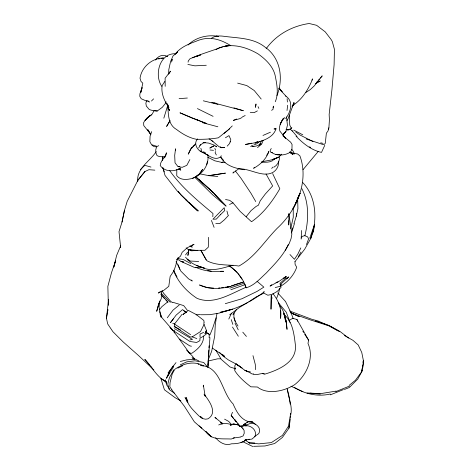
<?xml version="1.0" encoding="UTF-8"?>
<svg xmlns="http://www.w3.org/2000/svg" width="470" height="470" viewBox="0 0 470 470"><rect width="100%" height="100%" fill="white"/><g stroke="black" fill="none" stroke-linecap="round" stroke-linejoin="round"><path stroke-width="0.7" d="M200.032 337.078L200.038 334.005L203.633 332.39M209.92 337.56L207.963 367.329M280.643 310.353L280.531 318.378C282.059 309.272 278.634 300.553 272.888 293.586M209.168 337.801L209.221 334.24L206.201 332.272M207.893 154.742C209.297 165.258 202.171 174.799 192.524 178.3C187.254 179.851 180.486 180.527 176.738 175.662L176.849 169.359M271.272 295.189L271.008 309.101L271.272 295.189L272.007 298.28L271.29 297.063M288.944 213.809L288.739 225.013L288.621 220.806M362.599 368.028L362.646 365.83M208.562 237.332L208.298 247.161L204.926 250.293L195.92 250.322L188.288 249.57L186.155 247.872M108.488 302.081L108.564 299.408L106.473 318.272L107.671 323.906L112.882 331.685L123.328 342.095L138.38 355.408L153.86 369.937M234.025 312.873L233.895 316.868L235.282 321.586L238.02 326.08M168.642 74.237L168.795 69.654L170.011 64.09L170.716 61.047L171.985 59.714M212.816 216.676L212.963 213.486C197.447 200.461 181.473 187.324 169.717 170.651M203.539 336.027C204.068 343.693 197.541 349.533 191.66 353.358L188.505 352.659M301.587 230.494L301.129 239.089L301.998 236.428L304.824 235.664L307.65 236.898L308.608 238.936L306.475 244.553M207.957 365.031L208.322 358.604M208.445 356.46L208.809 350.032M208.933 347.888L209.056 345.744M162.485 156.786L162.256 160.293L162.937 157.52M306.14 138.956L322.825 144.484L324.265 144.378L325.264 143.332L326.38 133.18L328.001 130.989L328.888 127.793L329.429 119.832L329.147 114.492L331.955 89.476L334.117 64.637L334.429 49.297L332.313 41.577L331.097 39.492L325.211 31.848L316.627 25.309L309.166 23.5C291.999 26.038 276.342 34.58 266.137 48.768M279.568 156.093C279.879 160.47 277.835 165.058 273.892 167.191M207.957 366.389L208.51 359.133L211.641 351.331L214.725 336.015L215.254 325.17L216.312 317.808M362.905 367.311L363.422 360.754L361.759 352.447L358.199 344.951L352.952 340.333L344.428 335.498M161.386 291.359L161.304 298.55L158.748 304.061L156.698 311.305L158.948 302.944M203.263 386.452L203.375 385.136L205.179 396.316M221.2 155.682L221.135 156.404C214.537 162.232 207.135 153.531 200.808 151.64C196.542 148.884 193.505 143.062 197.641 138.897M188.335 253.124L188.593 250.445L187.883 255.498L188.27 253.794M230.523 142.016L230.77 139.537L228.966 135.613L225.424 137.769M159.812 300.9L159.019 307.304L161.157 317.256L160.023 313.848M174.223 327.155L174.629 323.859L182.002 314.377M287.023 110.503L287.669 105.268M293.956 223.838L296.235 216.3L296.635 213.433M253.542 446.33L265.004 445.977L274.668 443.521L282.417 437.429L288.95 428.205L289.591 423.87M288.95 428.205L290.366 418.77M188.094 62.169L188.276 60.965L189.851 58.879C200.614 53.956 212.182 50.907 223.174 46.565C235.235 43.786 247.849 47.846 258.247 54.009C265.591 59.273 272.723 65.994 275.05 75.035C276.789 83.625 278.886 93.483 275.285 101.737M349.139 385.365L355.414 380.254L361.647 371.852L362.2 368.38M363.087 362.834L363.422 360.754L363.527 362.223L362.587 367.035M107.201 313.878L107.894 309.607L106.473 318.272M276.06 128.792L274.116 128.968L276.06 128.792C272.271 140.471 255.786 142.763 245.469 144.449L251.732 143.191M288.874 320.611L292.716 318.319L296.97 319.506L308.573 340.098L308.003 343.494C314.583 357.964 306.575 375.454 294.672 384.66C284.65 391.152 267.477 395.111 257.413 387.01L250.874 386.822C244.899 382.169 238.713 376.999 234.712 370.554L235.1 368.045L234.971 369.138L234.806 365.795L236.281 363.557M290.683 413.295L288.486 426.184L282.411 435.402L271.343 442.611L258.653 443.862L249.817 442.781M215.401 151.552L215.178 152.826L216.359 154.971M290.237 417.613L290.478 416.267M290.719 414.922C292.71 406.527 288.568 398.078 287.476 389.824M361.647 371.852L362.317 368.41M120.655 246.427L120.655 247.578L119.01 231.645L122.012 222.069L124.48 210.307L127.182 201.348L137.922 180.204L144.919 171.532L148.919 169.694L154.836 170.146M122.012 222.069L124.48 210.307M217.011 313.496L216.165 317.467L212.781 327.878L209.937 334.922L206.26 332.513M206.741 164.6L207.44 161.316M312.714 232.867C317.086 215.742 315.317 195.426 302.469 182.29M296.235 216.3L297.927 208.674L297.663 198.469M290.701 228.643L293.262 217.246L293.239 207.487M273.088 107.518L273.411 106.114L273.005 109.422L271.584 110.315M279.738 288.169L278.728 292.64L276.73 298.103M113.816 266.96L116.66 255.375L120.655 245.851M165.575 156.234L166.445 152.809C165.528 157.667 160.417 160.482 160.205 165.534C164.717 172.079 174.346 171.991 180.55 168.066L178.242 169.212L180.833 170.081L179.687 169.388M294.931 261.72L304.695 249.194L310.805 238.384L312.462 232.192M312.832 230.811L314.489 224.619L313.637 230.365L310.805 238.384M146.599 100.621L145.859 103.341L146.346 106.073L149.29 109.563L153.12 110.691L157.256 111.008L162.279 107.325L165.693 103.118L166.069 101.773M156.592 146.793L155.723 149.936L155.917 152.885L157.056 155.658L159.424 156.592L165.381 156.921M328.501 129.185L328.888 127.793M113.869 266.954L115.602 260.791L111.484 272.747L107.865 286.336L108.335 305.306M167.896 104.881L163.824 118.17M304.883 235.717C308.631 220.342 309.331 203.193 301.899 188.752M142.163 87.79L140.753 92.567L142.815 83.196L141.018 81.445L140.019 78.214C141.676 66.852 152.139 57.998 163.584 57.998L161.04 58.48M230.177 141.529L229.589 143.514L227.21 146.117M292.093 230.012L292.716 227.95M291.547 232.956L294.338 223.849M142.075 87.679L139.89 93.871L139.778 96.297L141.212 98.753L145.953 100.821L148.15 101.215L149.354 102.049L147.674 100.627M156.234 151.628C149.918 161.292 136.382 168.401 137.757 181.449M298.967 195.179C294.878 207.952 287 219.226 277.2 228.291C264.569 241.051 255.087 257.149 238.913 266.049C228.097 264.334 216.459 266.049 206.489 260.509L200.954 250.534M309.748 238.208L314.036 225.97M276.977 95.569C283.627 78.666 280.731 57.828 264.88 47.006C253.4 37.858 238.161 38.223 224.337 36.337C219.972 35.767 215.237 35.444 211.494 38.24M298.985 195.044L297.116 200.179L293.01 208.939C302.157 193.076 306.458 173.501 299.913 155.893L297.669 154.001L290.413 152.656M261.349 140.8L259.651 145.418L260.386 143.708M171.515 62.028L172.525 59.32M261.696 144.067L263.147 140.289M178.148 257.701L176.309 262.254L176.097 264.257L173.971 270.779L170.134 276.501L168.795 286.306L163.842 290.313L158.337 293.051L160.317 291.553M308.573 340.098L304.683 334.24M171.139 60.377L172.913 56.13L177.607 51.859L175.134 54.179C180.292 47.323 188.353 44.098 196.131 41.242C208.568 35.732 219.684 38.793 230.817 45.678M324.776 145.306L321.504 152.397C311.475 150.259 303.056 143.462 296.094 136.218M292.093 106.831L294.003 102.472L288.034 118.875L286.976 120.661M198.716 147.962L200.455 144.601M173.636 366.753L166.48 378.18L169.417 371.57L173.142 366.001M231.117 415.439L232.533 412.296M190.15 149.959L188.253 154.154L191.713 147.551L190.426 149.36M228.796 319.042L231.557 313.108M300.812 247.913L297.786 254.235L294.432 259.305L289.966 254.54M151.692 131.624L150.083 136.235L149.854 141.705L151.516 144.625L157.18 146.44L158.725 145.677M203.833 322.866L204.039 324.488L200.543 331.544L192.23 336.861L190.221 336.972L174.717 326.638L180.386 329.934M229.795 288.157L243.389 283.492L244.946 284.697L246.133 287.81C254.388 285.443 260.11 278.587 266.226 273.041C274.462 264.316 283.339 255.557 288.333 244.459M282.84 119.051L280.249 124.227L282.84 119.051L284.573 117.617M267.753 153.625L268.911 151.363C266.302 158.948 260.515 164.547 253.583 168.325L254.599 167.314M362.558 370.225L357.817 379.008L349.316 387.509L344.422 389.471M173.694 369.837L169.4 377.751L167.79 384.243L169.206 389.524L174.593 393.361M189.845 159.589L186.813 165.346L182.201 167.326L178.112 166.621L179.722 166.357L178.036 166.638L175.04 162.843L174.693 155.447L175.522 148.82L175.545 150.183M166.48 378.18L169.388 372.927M311.904 80.159L312.615 78.895C308.432 89.347 302.386 99.376 292.64 105.515M154.207 110.497L152.074 114.275L147.304 117.665L145.089 120.326L149.378 116.072L151.452 115.003M144.237 172.743L144.919 171.532L137.922 180.204M285.337 250.322L289.303 243.354L291.077 238.56L291.864 234.107L288.797 213.797M170.04 120.426L166.597 126.448L169.917 121.101M169.071 73.655L170.504 71.164L165.117 78.208L165.187 86.321M298.274 256.732L300.97 252.084M271.266 148.514L270.156 150.382L270.603 152.157L272.477 152.638M292.175 106.866L294.296 103.335M164.8 81.422L162.156 85.581C160.869 93.554 164.541 101.191 168.912 107.654L167.244 104.076M232.909 314.853L236.721 309.231M260.122 143.638L258.2 145.5L253.782 146.617L252.22 146.023M199.392 173.912L202.635 169.347L199.756 173.671L195.943 177.037L192.524 178.3M168.054 372.869L175.997 362.611M285.619 118.563C290.76 112.224 293.932 101.038 285.59 96.015M185.556 254.94L187.612 252.132M167.279 317.802L172.96 310.194L179.152 305.095M233.719 171.991L232.897 173.066L239.242 168.43M281.542 154.178C276.977 160.499 268.059 160.017 261.255 162.003M173.559 318.607L170.487 322.626L176.115 315.117L182.554 309.595L186.52 312.521M155.411 60.054C157.996 56.177 163.137 53.603 167.361 56.653M159.348 309.795L161.839 306.675L167.696 301.91M246.163 216.735L251.027 210.63L256.009 206.495L258.406 205.22L260.204 200.819L265.268 194.057L272.653 185.926L266.043 173.959M266.549 155.329L267.459 154.195M303.027 169.682L318.29 151.352M194.527 144.772L191.842 147.98L195.732 143.914M282.846 135.102L285.942 131.471L287.411 125.249L286.565 116.901M316.386 82.608L317.732 81.052M318.625 80.017L319.524 78.978M320.417 77.938L322.209 75.864L314.207 85.94L310.353 89.535L305.947 92.473M284.05 118.393C280.619 121.536 278.757 126.43 279.82 131.024L285.584 138.339L283.034 135.812L290.666 142.193L292.058 144.454L291.964 149.072L290.695 151.91C285.413 155.641 276.736 156.34 271.407 152.356M271.66 168.419L273.017 167.009M151.469 101.032L153.602 98.859M228.426 129.732L232.262 125.895M188.076 45.032C195.667 37.218 207.969 34.392 218.427 36.401M140.336 169.682L144.842 165.334L150.964 167.079M280.549 285.337L281.559 284.368M283.416 133.874L285.942 131.471L283.304 134.032M176.321 259.828L180.539 256.068L182.184 252.284L187.26 247.761L194.028 244.365L191.995 245.311M257.513 147.662L261.708 143.932M274.221 159.26C271.178 162.596 266.32 162.285 262.19 162.215M286.7 278.687L288.797 276.918L280.144 284.591M224.049 133.468L229.724 128.727M271.778 284.726L270.027 286.136L279.691 280.948L286.318 276.348L283.146 278.358L286.359 277.629L279.973 283.339L281.072 287.317L277.329 291.324L272.3 294.302L267.865 295.225L263.864 293.157L257.971 296.029M227.88 130.167L218.386 137.81C211.177 139.091 203.845 139.414 196.53 139.308C189.151 137.904 182.513 134.02 176.591 129.508C167.725 124.579 168.46 113.799 167.72 105.133M259.317 141.764L256.567 143.896L253.776 145.048M229.689 314.853L239.753 307.221L247.62 302.51M232.174 424.187L230.576 425.356L232.174 424.187C236.257 423.693 240.875 425.403 243.172 428.904M199.844 145.394L202.958 143.168L205.355 142.627M210.901 147.339L209.826 148.109L213.991 145.912L211.441 146.951M257.178 296.259L248.83 301.781M257.184 141.699L255.022 143.215L257.572 141.775M185.174 313.026L182.912 314.501L188.305 310.4L196.166 314.495L203.821 320.446L204.156 322.632M196.53 175.739L197.676 175.01M291.876 127.74L289.92 128.968L292.44 131.077L297.052 136.606M245.505 423.734L244.647 424.51L245.505 423.734L243.437 424.516L245.369 423.764L244.376 425.297L245.816 423.141L247.549 422.454M215.636 437.805C219.625 442.511 225.248 446.147 231.645 443.786C236.992 443.868 242.426 442.875 246.756 439.544L244.212 441.119M280.661 286.171C287.857 282.129 293.962 275.062 296.699 267.271L295.078 264.299L294.99 261.59M315.329 83.795L320.246 80.952L316.551 82.679M246.826 422.536L248.26 421.719L250.445 421.39L252.678 422.095L255.621 424.439M254.705 436.448L258.741 433.64C261.99 428.358 256.056 422.683 250.616 423.323C247.173 425.074 243.307 424.933 239.776 426.343M216.083 49.526L219.707 47.546L222.516 46.994M257.401 110.885L254.141 112.659L250.234 112.301M242.185 117.077L245.187 115.502M177.83 368.139L182.801 365.648M241.839 117.629L239.688 118.698L233.379 120.385L236.657 119.016M245.769 287.411C230.623 293.744 213.762 305.218 197.001 298.327C186.942 291.729 178.265 282.376 173.747 271.155M218.685 424.956C222.428 422.812 227.098 423.235 231.064 424.522M180.286 364.82L186.825 361.847L194.985 360.801L203.692 362.452L207.552 367.082M229.525 204.462L233.02 202.876L240.158 211.418L251.532 221.734C263.635 213.333 272.441 201.301 279.832 188.746L272.653 173.583M234.454 437.746L231.222 439.039C222.292 438.463 211.353 440.572 205.895 431.536L211.524 436.865L194.345 421.813L184.293 406.133L171.773 389.865M262.971 135.448L270.432 132.217M240.981 442.558L243.695 441.442M263.229 292.234L264.34 291.764C251.286 301.658 236.434 309.466 220.189 312.35L232.439 309.166L218.985 313.137L209.914 314.683L200.766 314.753M343.37 389.63L330.392 394.829L330.234 394.042C317.949 396.892 304.983 394.136 294.437 387.415M200.637 54.902L192.5 57.739L193.846 57.275M250.639 146.458L252.073 145.876M335.874 391.586L349.48 386.111M240.887 436.806L243.072 435.937L244.224 433.305L244.077 430.279L242.814 428.728M241.492 426.895C247.866 422.971 257.865 428.84 255.01 436.501L251.961 439.074L244.941 440.073L246.151 439.72M230.858 289.732L244.946 284.697M195.873 56.576L200.59 54.937M229.407 286.412L227.345 287.088L230.206 286.588L243.372 282.047L234.213 284.826M231.463 285.731L233.525 285.055M150.694 115.679L149.378 116.072L145.171 120.12L143.608 122.664L143.773 125.625L150.535 134.062M225.289 303.667L241.886 298.773L257.131 291.365L263.858 287.135L257.049 281.266M233.061 265.197C223.937 267.559 214.314 271.401 204.879 268.587C198.687 266.179 191.637 264.322 187.178 259.07L190.25 261.038L198.687 261.473M195.602 56.482L198.939 55.566M207.769 157.221L214.843 160.816L221.57 162.367L222.986 161.98M275.214 287.558L280.478 286.224M180.321 361.489L186.625 359.897L194.539 359.245M207.863 361.089L217.704 358.804L220.612 358.822M189.986 339.933L192.494 339.411L174.505 328.624M275.978 282.394L278.076 281.959M223.92 46.718L230.23 45.467L225.6 45.913L226.957 45.901M158.49 58.962L159.765 58.721M240.652 437.03L233.22 438.064M287.323 129.926L290.748 129.321M336.126 391.099L320.628 393.637L307.004 392.961M197.846 250.31L191.795 250.81L188.288 249.57L191.278 250.022M218.597 288.051L220.048 287.863M221.499 287.681L223.673 287.411M225.124 287.229L230.206 286.588C220.101 288.927 209.074 289.661 199.503 284.979L207.628 287.669L213.715 288.122M253.618 373.873L252.231 374.038L245.975 370.489M248.089 439.38L249.547 439.238M179.105 98.647L187.366 98.03M196.066 314.824L200.167 314.553M204.468 142.475L203.075 142.551L208.662 143.103L213.768 144.925L216.729 146.834L215.842 146.176M206.277 65.265L194.933 65.841L187.888 64.449M245.234 440.161L249.699 443.134L254.746 442.975M221.57 162.367L225.083 162.262M245.17 425.885L246.985 425.832M220.935 423.916L222.727 423.893M211.212 271.196L207.67 270.52M220.677 271.272L223.591 271.302C214.138 272.189 204.444 271.272 195.737 267.289M275.867 154.601L279.967 154.654M264.316 373.474C260.621 373.08 257.255 375.454 253.477 374.337M215.8 223.397L219.813 223.585L224.384 219.825L228.473 215.43L227.932 214.784L226.934 211.001M201.477 267.706L194.222 267.348L181.009 261.426L177.642 259.281M156.163 146.834L154.16 146.669L151.933 145.23M286.013 129.679L288.933 129.926M217.816 176.473L208.762 175.662L199.268 173.712M209.99 149.995L213.498 150.324M310.229 393.137L320.299 394.119M154.648 110.691L157.256 111.008M166.057 56.329L167.367 56.5M216.494 36.172L218.55 36.454M202.946 365.86L200.608 365.531C221.194 366.289 221.305 392.268 233.044 403.853C236.339 411.291 240.411 419.481 249.024 421.766M216.423 36.202L217.722 36.419M175.968 53.762C159.636 52.646 153.919 74.883 161.792 86.386M172.737 323.542L174.629 323.859M223.603 160.329L220.736 157.197C225.336 165.851 235.588 168.46 244.559 169.741M238.601 168.683L239.618 168.865C250.539 168.518 263.594 178.412 273.704 171.908C277.077 169.558 279.004 165.334 278.587 161.251M225.518 199.515L229.677 200.326L233.02 202.876M213.897 102.824L216.723 103.406M191.431 346.231L189.727 345.867L179.27 339.029M217.992 104.387L203.287 100.803M186.208 400.939L187.595 401.257M181.009 261.426L183.7 262.054L182.184 261.69M217.857 126.777L202.212 122.605M320.728 142.804L323.09 143.391M237.638 83.125L246.838 85.593L254.229 90.522L261.203 99.035M211.77 102.384L243.354 110.732L233.925 107.865M203.534 365.942C194.322 360.408 183 363.51 174.834 369.308L172.243 373.879L170.046 382.645L169.84 386.839L171.903 389.8M246.315 370.742L244.911 370.325L236.398 364.191L228.467 359.991L222.927 355.954L219.666 352.506M249.118 371.588L250.522 372.011M198.505 266.22L204.456 268.123L196.754 265.574M235.311 368.691L230.012 366.982L221.264 359.397L215.824 350.185M290.407 152.756L294.197 154.013L290.29 152.121M242.214 427.065L239.688 426.202M315.411 320.904L328.982 325.44L339.928 331.426L348.576 338.042M195.373 119.21L179.975 112.806L191.725 117.905L206.53 123.522L195.373 119.21L199.027 120.526M172.749 302.257L183.694 305.6L187.342 310.253M289.52 310.946L311.769 319.271L317.943 320.94L329.288 325.921M192.23 336.861L196.812 338.576M251.803 145.859L253.782 146.617M177.631 258.136L179.564 258.929L183.23 259.458L190.703 263.611M224.578 419.158L228.673 421.39L231.88 424.956M262.671 373.503L264.422 374.255C277.946 370.201 296.693 362.54 295.46 345.509C294.132 334.84 292.869 321.633 283.98 314.436M192.066 357.699L198.863 360.907M302.921 391.698L290.948 386.199M248.278 371.846L244.911 370.325L247.79 371.77M252.743 446.5L243.184 441.882M290.801 312.744L299.267 316.674L290.578 312.72M312.932 141.511L300.042 135.037L295.765 131.988M197.424 108.599L213.098 116.337M302.803 134.814L293.744 130.108M189.892 245.951L192.23 247.12L190.315 246.133M189.892 249.787L191.795 250.81M330.539 326.603L337.401 330.339M207.423 154.906L200.12 150.923L200.808 151.64M205.484 152.844L203.475 151.71M339.534 331.691L329.112 325.91L309.806 319.718L291.729 313.308L290.548 312.521M166.192 381.869C156.792 377.011 151.869 366.829 144.831 359.386L150.059 365.495M180.862 400.934L175.134 397.69L164.418 389.777L161.046 378.92M166.163 381.834L160.934 378.509L166.139 381.799L166.545 384.76L169.464 388.984M222.78 423.564L220.612 422.254L222.41 423.458L214.831 417.342M229.977 266.296L231.128 266.995M209.068 138.82L213.01 141.482M190.597 334.652L174.893 324.3M201.93 428.235L199.092 425.814M220.289 146.828L221.488 147.633L224.695 147.433L221.476 147.739L218.985 146.675L211.435 140.266M212.364 348.07L224.725 356.501L222.709 354.662M197.988 363.886L199.045 364.608M185.086 311.563L186.161 312.321M309.583 146.775L310.682 147.556M228.843 265.732C236.78 270.896 243.384 278.663 246.133 287.81M241.151 367.305L242.156 368.039M290.008 152.368L292.828 154.489L289.643 151.916M172.402 302.627L170.704 301.34L163.442 293.027L162.056 290.501M195.567 176.603L212.005 191.308L226.011 206.06L212.769 194.933L194.58 177.114M192.612 358.128L193.699 358.986M248.577 442.223L249.699 443.134M231.616 267.395L237.274 272.424M185.415 199.497L198.287 210.965L188.652 202.106M191.19 280.044L192.265 281.007L188.558 278.845L180.827 271.096L176.086 261.479M196.613 177.595L213.221 192.63L199.051 179.599M170.046 327.214L173.113 330.522L189.909 353.74M226.011 206.06L212.005 191.308M187.048 200.631L177.131 190.861L165.011 175.404L162.914 167.861M278.786 88.354L286.071 96.256M169.987 327.543L173.113 330.522L162.044 317.826L159.606 311.757M292.011 130.666L292.44 131.077M170.334 302.328L161.057 293.139M197.447 210.959L181.156 195.22L178.118 191.255M280.243 89.911L282.2 91.897L279.157 87.949M186.572 350.068L192.089 355.784L194.609 359.062M183.864 310.711L185.738 312.662M167.749 301.969L165.898 300.019M279.574 305.553C285.225 311.963 286.447 321.116 287.035 329.37L286.436 324.382M161.498 295.342L164.435 298.462M160.84 294.273L168.025 302.145M277.782 293.004L285.349 301.299M185.515 257.184L188.217 260.221M289.203 321.386L290.09 322.408M242.779 332.178L246.421 336.432M151.011 366.606L151.957 367.716M278.393 302.768L286.283 312.245L289.432 320.787M237.808 423.681L239.195 425.35M278.769 303.908L279.674 305.036M233.431 418.288L231.293 415.621L236.422 422.019L234.283 419.352M234.883 419.639L240.176 426.49M291.676 149.243L293.245 151.293L294.39 153.79M235.323 170.892L241.216 178.582L251.05 193.417L255.739 201.577M238.049 273.546L241.956 279.133M187.794 401.562L185.045 397.567L187.853 402.314L186.379 397.573C187.16 404.67 192.753 409.599 197.447 414.475C200.185 417.26 203.798 420.292 207.969 418.835C218.209 412.736 208.974 400.575 204.092 394.177L204.908 395.781M150.553 133.985L147.786 129.673L150.835 134.649M232.474 327.026L238.337 336.232M200.966 250.522L206.242 259.675M302.874 331.232L303.567 332.454M284.961 318.971L286.007 320.822L286.688 323.742L283.674 312.991L286.265 322.961M291.512 128.545L289.761 125.155L289.297 115.156M173.506 270.05L177.02 277.03M285.596 301.628L291.259 313.273L293.163 318.625M235.029 323.178L238.249 329.822M215.63 417.542L216.206 418.747M258.048 106.672L258.864 108.411M204.039 324.488L206.459 330.416L204.973 333.671L206.265 330.645L206.301 334L203.463 336.256L200.003 338.147L199.879 340.662L196.642 342.477L189.915 341.467L174.435 331.373L174.423 330.081M214.837 148.385L215.624 150.277M211.435 220.424L214.103 227.368M233.872 317.744L235.282 321.586M178.112 264.68L179.834 269.375M296.97 319.506L297.604 321.286M166.968 103.482L169.459 110.756L169.335 109.304M231.24 319.635L232.856 324.429M200.843 148.297L201.683 150.858M162.937 167.843L164.242 171.873M287.088 388.796L288.774 395.012L290.225 404.1M252.972 355.643L255.28 364.397L255.568 369.655M164.106 156.539L164.453 157.867M165.299 379.766L166.186 383.256M167.461 104.275L168.448 109.757M167.837 105.121L168.025 106.455M168.313 108.458L168.507 109.792M363.075 361.13L363.375 363.281M287.117 98.682L287.411 102.043M297.287 198.222L297.51 201.888M174.206 331.691L174.235 332.936M255.739 105.756L255.521 107.319L256.003 103.97L255.739 105.756M299.919 193.705L295.336 204.18L300.118 193.264L299.919 193.705M220.383 214.767L216.323 219.091L212.91 219.226L224.19 207.746L224.772 210.525L220.383 214.767M278.369 157.309L272.336 159.589L278.369 157.309M225.347 173.148L208.762 175.662L225.347 173.148M251.139 421.937L248.26 421.719L252.678 422.095L251.139 421.937M236.011 424.439L233.226 424.028L237.891 424.804L236.011 424.439M240.646 366.941L236.398 364.191L240.646 366.941M200.555 416.608L202.705 418.623L200.555 416.608"/></g></svg>
